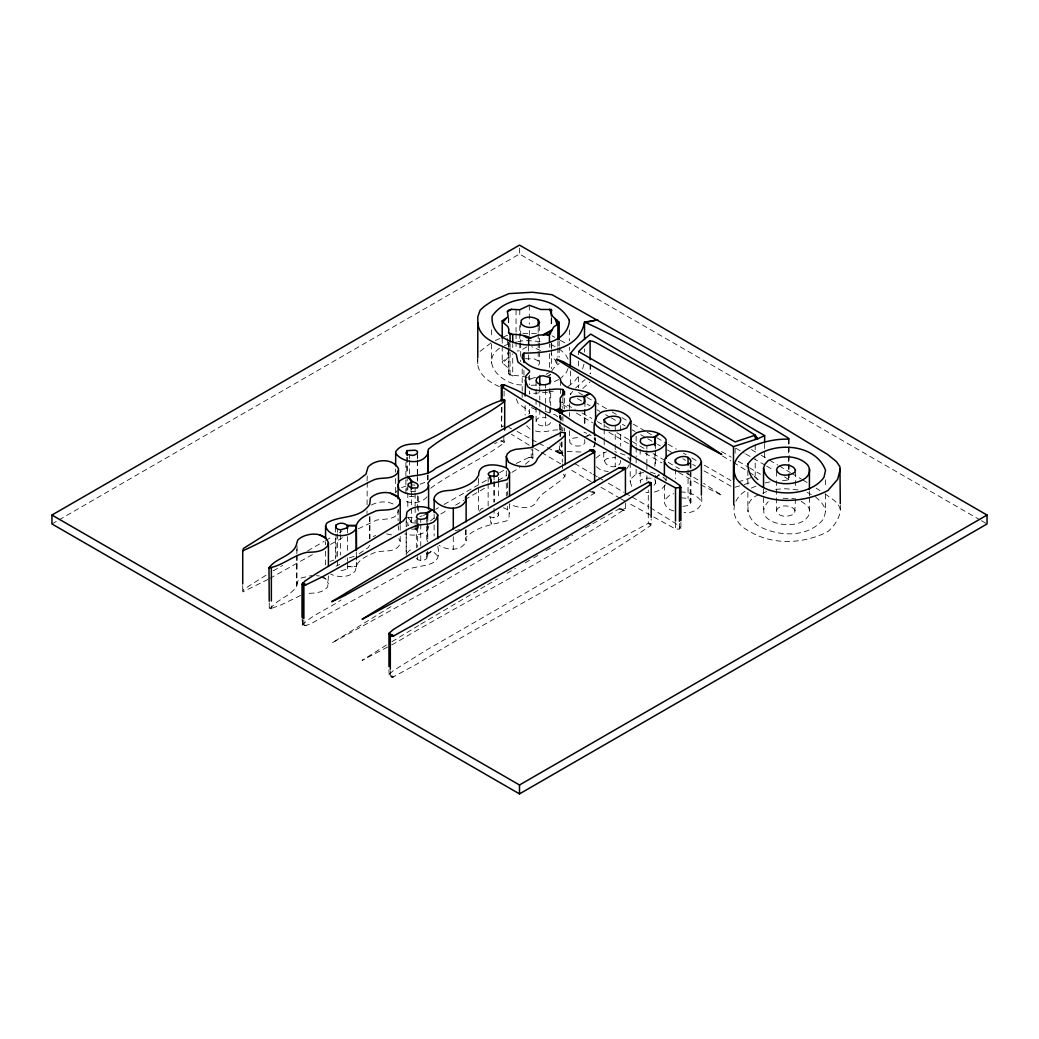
<?xml version="1.0" encoding="UTF-8"?>
<svg xmlns="http://www.w3.org/2000/svg" width="1039" height="1039" viewBox="0 0 1039 1039"><rect width="100%" height="100%" fill="white"/><g stroke="black" fill="none" stroke-linecap="round" stroke-linejoin="round"><path stroke-width="0.75" stroke-dasharray="5 3.75" d="M825.537 494.006L825.537 511.383L824.005 518.331C809.42 537.721 779.964 537.007 760.054 526.786C745.924 519.578 742.132 499.46 759.925 494.473M499.369 386.612C487.772 381.638 475.109 372.261 477.823 357.884M400.21 536.488L400.171 543.709C396.028 553.099 383.988 550.163 375.962 551.956C368.871 555.41 359.091 558.346 356.299 566.411L355.364 570.879C349.559 577.918 338.415 577.632 330.688 574.164M584.009 364.118L582.424 369.455M508.331 349L508.136 357.403L502.811 363.247L507.837 367.715L508.915 370.52L508.616 373.637L510.058 375.261C517.097 375.573 524.072 375.91 530.838 378.962L538.488 376.183M437.757 546.54C444.25 572.164 412.756 561.372 401.314 573.788L309.622 624.439L302.765 626.101L302.037 618.893M620.673 460.394C621.192 465.121 615.646 467.745 611.62 466.589C603.763 465.849 602.932 457.407 604.191 451.108M650.388 507.72L675.155 523.149L679.714 526.565L679.402 529.189L675.519 528.981L627.504 502.564M521.656 384.924C502.928 385.131 477.641 361.858 500.954 347.312M565.229 474.083L564.904 476.394L560.904 480.343L542.046 494.33L537.397 499.629C534.436 510.668 517.188 508.409 509.655 503.837L508.993 517.344L507.045 520.76C492.876 524.695 476.628 526.098 465.589 537.825L466.121 540.787C462.498 551.644 447.017 550.644 439.003 545.319M840.304 505.318C841.447 515.773 835.473 524.825 827.966 531.565C803.524 544.163 772.211 545.618 748.431 530.721C729.534 521.02 728.768 498.72 748.651 489.213M367.014 513.448L367.053 510.967M631.634 486.278L630.205 481.706L630.79 478.914L636.154 474.031L644.505 472.277M388.963 669.726L389.144 675.506L390.313 677.129L392.677 677.233L417.509 663.713C494.369 616.309 576.45 576.606 650.856 525.396L651.206 518.981M328.428 575.918L327.714 586.84C322.778 593.126 314.336 593.204 307.05 593.373M430.666 488.239C453.874 471.109 481.239 460.043 504.331 442.679L504.694 441.159L501.214 440.874L494.538 443.588M297.05 555.397L296.57 587.321L289.881 593.633L276.647 602.256L269.283 609.127L281.179 604.88L302.388 594.594M701.39 496.603C704.182 506.98 693.39 514.071 684.026 512.461M673.856 510.967C669.428 510.136 665.518 506.98 664.389 502.538L665.233 499.421L668.973 495.798L673.779 493.681M539.527 342.935L539.527 363.481L537.566 366.572M428.588 526.474L427.73 529.422C422.094 535.838 412.496 535.916 404.781 534.007M268.075 579.385L242.723 591.918L243.464 589.529L267.607 574.216M801.186 501.24L807.459 505.798A24.378 14.078 0 0 1 806.55 518.266C795.822 531.539 749.301 523.137 768.237 501.616M297.05 585.412L297.855 581.022L301.063 578.022L311.635 575.515M550.657 422.639L549.073 424.535C545.358 426.51 540.241 426.522 536.981 423.665L536.072 421.574L536.955 419.094L539.786 417.301L546.163 417.379M795.471 498.603L794.718 513.318C789.9 517.136 778.393 518.084 776.484 510.759L776.484 480.745M416.379 558.229L417.678 559.761L420.756 560.437L424.47 559.93L426.769 558.592L427.782 552.735M547.358 447.614C550.969 449.393 555.683 452.627 559.592 449.692L560.476 447.393L560.021 442.9M682.818 506.292L687.091 505.785L690.208 504.149L690.974 502.24L690.974 461.16M498.525 512.045L498.525 515.214L496.811 517.344L494.057 517.799L489.434 516.695L491.382 524.072L490.278 517.019M568.06 368.52L566.463 372.3L561.411 377.832M595.607 442.64L593.827 446.614L588.84 450.316M504.097 425.795L501.512 426.964L502.032 406.898M776.484 510.759L777.64 508.461C782.211 504.642 788.965 505.448 793.705 508.5L795.471 511.24M665.557 484.797L660.856 489.85L653.882 492.239M391.69 644.894L397.145 641.946C472.628 597.074 552.904 557.566 625.426 508.668L625.426 500.772M302.037 625.218C312.83 614.231 328.558 608.802 341.039 599.932M525.383 464.212L532.89 457.913L532.89 450.017M395.716 492.785L397.288 490.408M369.754 545.228L368.183 547.618L358.455 554.203M551.605 371.222L553.696 368.053L559.19 363.403M584.554 439.653L584.944 442.588L583.489 444.562C579.165 447.069 572.684 446.588 569.697 442.224L570.138 439.354L572.307 438.263L580.723 437.172M640.232 482.953L640.673 480.083L642.842 478.992L646.972 478.083L653.908 478.33M502.811 363.247L502.214 361.962L503.006 360.845L505.85 359.364M572.632 391.43L570.359 394.573L570.359 391.417M654.038 485.291L655.479 483.304L655.479 475.407M577.866 377.001L574.164 381.755L567.982 386.625M479.395 511.214L481.239 508.837L485.797 507.084M528.721 414.042L529.513 413.093L529.513 403.613M406.898 553.229L409.561 550.384L414.067 548.605M563.58 456.225L561.67 453.407L563.424 452.069L559.592 449.692L559.592 443.38M626.673 469.031L630.842 462.199L629.621 458.991L625.452 455.173L614.789 451.601M575.58 388.041L585.009 379.599M596.061 458.082L601.971 453.355L606.49 451.9M427.042 496.785C421.302 503.785 410.561 504.019 402.924 500.11M411.522 529.137L417.47 528.968L418.275 528.176L418.275 523.435M604.191 460.589L607.166 458.537L615.698 457.368M582.814 388.469L590.1 381.871M655.934 477.901L659.038 474.875L663.57 477.498L666.025 480.33M480.057 351.364L491.382 342.649M430.458 520.825L434.224 517.993M437.757 556.021L432.289 550.826L427.315 554.527L423.808 553.605M526.981 346.844L519.786 350.831L517.305 350.961M655.18 477.472L659.038 474.875L649.92 471.966M586.996 436.406L589.62 434.653L593.905 437.9L595.529 440.562M336.065 566.151L339.74 564.359M558.839 379.482L552.047 382.742M511.954 472.368L520.007 467.472M386.43 645.024L362.104 660.375L390.313 645.622M391.937 641.673L419.483 624.959M339.35 532.526L342.117 530.864M440.9 513.98L447.575 509.98M455.589 505.175L463.602 500.369M390.937 606.607L331.948 642.946L439.913 583.399L554.021 517.513L594.633 493.083L593.581 491.07M420.873 624.14L479.265 589.581M480.654 588.762L486.213 585.464M273.114 570.931L282.777 565.333M307.609 550.93L324.168 541.332M325.545 540.527L332.454 536.527M487.603 584.645L497.369 578.983M507.123 573.32L515.487 568.463M525.253 562.8L532.228 558.748M533.617 557.943L537.799 555.514M546.163 550.657L553.138 546.605M564.294 540.137L572.658 535.28M585.204 527.994L619.062 508.915L625.426 508.668M51.95 523.955L57.561 520.708M58.976 519.903L519.5 254.01L980.024 519.903M501.512 426.964L502.032 425.847M464.991 499.577L487.135 486.784M498.201 480.395L506.5 475.602M347.442 561.878L347.52 568.865L340.545 570.931L337.597 570.177M738.08 482.005L755.21 476.265L755.21 458.887M782.562 480.628L789.146 479.901L789.146 473.576M435.692 509.292L438.471 507.694M444.017 504.525L488.46 479.083M499.564 472.719L503.733 470.329M312.401 554.618L269.439 578.632M330.493 544.436L343.013 537.397M546.085 374.3L548.839 372.767M516.24 463.472L528.994 457.381L532.734 457.355L528.994 457.381L532.111 459.186M547.358 376.131L550.618 374.417L549.423 375.754L549.423 371.014M426.315 553.956L432.289 550.826M358.312 528.773L376.962 519.981L389.235 518.773L394.301 516.993L397.508 514.162L398.444 509.694M495.369 340.467L507.616 335.155M584.619 437.016L589.62 434.653L583.996 432.172M504.551 345.623L509.772 343.636M680.896 522.175L680.896 528.5L679.402 529.189L679.402 522.877M754.405 476.732L757.847 479.81L760.561 478.576M423.457 515.37L427.341 513.617M762.652 493.291L766.743 491.525M354.117 556.385L345.766 559.086M371.404 505.032C378.196 501.356 386.69 500.681 393.664 504.279M751.34 488.083L756.743 485.81M373.3 536.488L375.676 535.514M420.107 484.2L425.782 481.979M330.064 561.437L333.961 560.047M401.612 487.59L405.924 486.083M744.314 484.525L751.833 481.914M419.899 516.604L422.276 515.786M735.041 487.213L739.677 485.862M765.029 482.953L773.678 481.135M547.462 392.223L529.968 393.638M548.891 391.976L553.203 391.235M525.357 358.741L534.228 358.845L538.176 360.819L539.527 363.481M517.773 341.532L525.903 340.428L541.877 341.675M530.838 378.962L528.643 379.248L528.643 376.092M536.163 385.118L530.397 385.274M414.47 523.02L411.405 522.656L407.885 517.487L415.223 517.188M775.665 489.317L785.744 488.733L798.848 489.992M645.868 492.616L649.076 492.473M410.197 490.966L417.314 492.265M347.52 568.865L347.442 566.619L356.299 566.411L356.299 556.93M783.042 498.252L794.575 498.681M567.138 451.394L581.567 452.056M680.974 497.863L688.052 498.356L690.974 502.24M522.825 333.337L537.267 333.688M680.324 492.018C687.597 491.824 695.247 494.135 700.156 499.707L701.39 502.928M409.444 496.486L412.769 496.525A7.013 4.052 0 0 0 415.093 495.837M347.442 566.619L356.455 566.969L356.455 555.917M412.184 484.914L414.964 485.122M316.44 575.684L319.402 575.944M386.664 533.916L393.326 535.267M651.206 523.721L648.284 523.279L608.542 545.085L427.211 649.609L393.119 670.765L388.963 674.467L393.768 676.921L389.144 675.506L392.677 677.233M535.462 430.951C544.67 434.081 553.826 427.834 562.878 430.627L562.878 427.471M545.241 411.366L555.488 414.938L559.203 418.029M591.983 491.46L594.594 492.122M619.062 508.915L624.387 510.422L623.335 508.409M589.581 491.421L594.633 493.083L591.996 491.772M540.696 350.533L531.682 346.74M559.333 401.132L575.255 409.288M561.67 442.341L561.67 453.407L556.034 450.926L561.709 454.524L554.229 450.666M503.434 507.72L507.448 509.565L509.539 513.435M508.876 427.458L511.604 428.769M320.752 576.632L326.181 579.385L328.428 583.814M538.968 443.328L545.969 446.9M700.78 484.836L722.014 495.434L703.65 483.317M620.712 508.448L624.387 510.422M551.125 344.506L555.164 346.688M807.212 492.356L811.316 494.577M517.058 431.406L530.734 438.874M532.098 439.627L536.202 441.874M552.047 335.805L554.813 337.324M560.359 340.376L565.891 343.428M582.087 413.028L591.788 418.457M597.334 421.561L609.828 428.626M678.636 472.485L699.416 484.109M577.398 398.586L581.606 401.002M587.243 404.21L590.048 405.807M597.074 409.821L599.893 411.431M605.516 414.639L609.737 417.042M611.14 417.847L616.763 421.055M622.387 424.263L625.205 425.873M632.232 429.886L635.05 431.484M640.673 434.705L646.297 437.913M647.713 438.718L656.141 443.523M657.544 444.328L660.362 445.939M667.389 449.952L674.428 453.965M682.857 458.77L685.675 460.381M692.701 464.394L695.52 465.992M703.961 470.81L733.495 487.668M591.139 481.654L570.32 469.537M600.932 487.278L619.114 497.733M620.517 498.538L626.101 501.759M981.439 520.708L987.05 523.955M578.593 392.599L585.58 396.638M586.983 397.443L606.542 408.743M612.14 411.964L616.322 414.392M621.919 417.613L631.699 423.263M633.102 424.068L645.674 431.328M647.076 432.133L655.453 436.977M656.856 437.783L666.635 443.432M668.038 444.237L676.415 449.082M683.402 453.108L686.195 454.731M691.792 457.952L698.779 461.991M704.364 465.212L730.924 480.55M616.802 432.653L630.738 440.705M632.141 441.51L646.076 449.562M653.05 453.588L679.441 468.862M508.616 373.637L512.721 376.014L512.721 353.896M608.958 432.354L628.478 443.627M645.206 453.277L661.934 462.939M530.137 429.25L526.396 425.522M532.89 457.913L531.202 456.926L531.202 449.03M501.214 440.874L504.331 442.679M306.076 625.829L302.817 623.945L303.882 626.283L303.882 619.958M269.659 607.932L271.361 608.906L271.361 602.594M751.457 449.627L755.626 452.056M761.184 455.277L766.743 458.511M735.937 448.277L744.327 453.134M745.716 453.952L765.275 465.303M766.678 466.121L772.263 469.368M721.508 451.523L731.248 457.212M738.21 461.277L747.95 466.953M749.34 467.771L760.47 474.265M574.801 463.641L591.607 473.433M592.996 474.252L597.204 476.706M598.607 477.524L602.802 479.966M608.399 483.239L623.79 492.213M625.192 493.031L630.79 496.291M632.193 497.11L648.985 506.902M722.469 455.991L730.703 460.848M529.228 445.212L511.357 434.237M534.708 448.458L540.189 451.705M541.553 452.51L560.735 463.862M769.522 460.147L777.834 465.095M779.224 465.914L790.302 472.524M791.692 473.342L801.394 479.122M802.77 479.94L808.316 483.239M686.156 472.862L699.585 480.862M576.476 413.132L592.594 422.73M784.562 476.849L789.146 479.901M733.404 462.459L745.275 469.758M561.67 453.407L557.411 450.783L562.333 452.692L559.592 449.692M562.8 404.522L568.268 407.963M816.16 488.161L819.953 490.603M825.031 493.863C830.745 498.252 839.135 502.188 840.304 510.058M555.19 360.001L556.891 361.143L557.06 365.455L555.19 360.001L552.306 357.078L551.202 353.624M749.236 472.187L755.21 476.265L757.847 479.81M650.856 525.396L648.284 523.279L648.284 490.109M559.19 348.857L565.346 354.13L569.372 361.455M323.597 577.113L326.181 579.385M815.42 496.785L821.459 502.46L824.55 507.383L825.537 511.383M596.399 466.719L600.529 469.888A26.988 15.585 0 0 0 608.244 471.511M407.885 517.487L412.379 522.591M508.331 355.325L507.396 352.753M563.346 474.342L564.904 476.394M679.714 526.565L680.896 528.5M398.729 538.644L400.21 541.228M497.616 513.279L498.525 515.214M516.37 398.924L517.916 403.106L527.604 410.106L529.474 411.808L529.513 413.093M427.782 555.891L427.315 551.371M398.093 525.604L398.807 530.098M654.895 478.901L655.479 483.304M418.21 526.578L418.275 528.176M561.93 441.718L562.346 462.264M562.385 463.849L562.476 468.589M269.244 602.776L269.283 609.127M825.537 479.797L825.537 487.694M809.42 491.109L809.42 495.85M809.42 497.421L809.42 510.058M795.471 471.745L795.471 489.122M789.146 438.822L789.146 445.147M789.146 446.718L789.146 471.992M788.471 439.211L788.471 462.913M788.471 464.485L788.471 472.394M788.471 473.966L788.471 480.291M776.484 471.264L776.484 479.161M764.652 443.523L764.652 460.9M763.548 488.862L763.548 509.396M755.21 444.666L755.21 452.562M747.846 470.524L747.846 486.317M747.872 492.395L747.846 511.591M735.105 448.212L735.105 456.108M690.208 463.069L690.208 504.149M688.052 469.927L688.052 498.356M675.519 522.669L675.519 528.981M675.402 469.16L675.402 478.641M666.155 477.369L666.155 480.525M664.389 485.161L664.389 502.538M655.479 443.809L655.479 448.549M655.479 450.134L655.479 465.927M654.895 453.627L654.895 466.264M646.881 445.718L646.881 448.887M646.881 450.458L646.881 463.095M646.881 464.68L646.881 469.42M646.881 475.732L646.881 480.473M640.154 449.277L640.154 457.173M640.154 471.394L640.154 480.875M636.154 436.107L636.154 445.588M636.154 447.173L636.154 456.641M636.154 458.225L636.154 462.965M636.154 469.29L636.154 474.031M630.842 457.459L630.842 460.628M630.205 456.433L630.205 461.173M630.205 462.745L630.205 481.706M620.673 425.639L620.673 446.173M615.231 425.73L615.231 443.108M615.231 444.679L615.231 452.588M615.231 454.16L615.231 466.797M604.191 424.25L604.191 427.406M604.191 428.99L604.191 438.471M604.191 440.042L604.191 444.783M595.607 437.9L595.607 441.056M594.763 437.042L594.763 440.198M594.763 441.783L594.763 448.108M590.672 364.105L590.672 373.585M590.1 364.494L590.1 373.975M584.944 401.509L584.944 407.833M584.944 409.405L584.944 425.211M584.528 348.948L584.528 352.117M584.36 409.743L584.36 423.964M578.593 351.533L578.593 354.689M578.593 361.001L578.593 367.325M578.593 376.806L578.593 387.859M570.359 370.884L570.359 385.092M569.619 403.807L569.619 416.457M569.619 430.666L569.619 440.146M569.372 329.857L569.372 340.922M569.372 347.234L569.372 350.403M564.489 398.054L564.489 409.106M564.489 428.068L564.489 431.224M562.878 397.456L562.878 408.509M562.878 416.405L562.878 421.146M561.67 417.068L561.67 420.224M561.67 426.548L561.67 429.704M560.631 415.756L560.631 418.912M560.631 425.237L560.631 429.977M560.631 431.549L560.631 436.289M560.45 380.482L560.541 393.508M560.45 415.236L560.45 419.977M560.021 416.055L560.021 419.211M560.021 420.782L560.021 430.263M560.021 431.847L560.021 436.588M559.592 414.938L559.592 418.107M559.592 424.419L559.592 430.743M559.19 341.286L559.19 346.026M559.19 347.61L559.19 357.091M557.878 341.454L557.878 346.195M557.878 347.766L557.878 357.247M551.683 318.376L551.683 326.272M551.683 343.662L551.683 348.39M551.618 343.428L551.618 348.169M551.618 349.753L551.618 368.702M551.358 317.415L551.358 325.311M551.358 344.273L551.358 347.429M551.202 318.869L551.202 326.766M551.202 344.156L551.202 347.312M550.696 392.976L550.696 405.613M550.696 407.197L550.696 413.522M549.813 388.534L549.813 405.911M549.813 407.483L549.813 413.808M549.423 344.156L549.423 347.325M549.423 353.637L549.423 369.442M545.657 384.768L545.657 387.937M545.657 389.508L545.657 403.729M545.657 405.314L545.657 411.626M545.657 413.21L545.657 425.847M539.786 387.274L539.786 399.924M539.786 401.496L539.786 407.82M539.786 409.392L539.786 417.301M539.527 325.558L539.527 331.883M539.527 338.195L539.527 341.363M538.176 327.649L538.176 332.376M538.176 333.961L538.176 360.819M536.072 380.495L536.072 397.872M536.072 399.457L536.072 405.768M536.072 407.353L536.072 421.574M532.734 449.445L532.734 457.355M529.513 375.17L529.513 384.651M529.513 390.976L529.513 394.132M529.319 305.232L529.319 324.194M529.319 330.519L529.319 335.259M528.643 346.078L528.643 361.871M525.124 405.548L525.124 415.029M523.942 370.52L523.942 375.261M522.188 368.988L522.188 391.106M522.188 392.677L522.188 397.418M520.682 322.155L520.682 341.117M520.682 342.701L520.682 361.65M519.786 309.752L519.786 317.648M519.786 325.558L519.786 331.87M519.786 333.454L519.786 341.35M519.786 342.935L519.786 350.831M519.5 248.074L519.5 254.01M516.058 309.947L516.058 332.064M516.058 333.649L516.058 339.961M516.058 341.545L516.058 349.442M512.721 344.416L512.721 347.571M510.058 343.662L510.058 375.261M508.915 342.091L508.915 346.818M508.915 348.403L508.915 370.52M508.72 317.986L508.72 322.726M508.72 343.273L508.72 346.429M508.539 343.117L508.539 346.286M508.539 352.598L508.539 371.559M508.331 317.402L508.331 323.726M508.331 342.688L508.331 347.416M507.396 338.532L507.396 346.429M507.448 482.706L507.448 495.343M507.448 506.409L507.448 509.565M506.305 470.784L506.305 477.096M506.305 483.421L506.305 496.058M504.097 391.041L504.097 397.366M503.837 435.925L503.837 440.666M502.214 338.259L502.214 344.584M502.214 346.156L502.214 361.962M501.343 407.288L501.343 426.237M498.525 477.291L498.525 480.46M498.525 482.031L498.525 499.408M494.096 481.693L494.096 502.24M494.057 476.719L494.057 479.875M494.057 481.46L494.057 501.993M494.057 508.318L494.057 517.799M491.447 329.766L491.447 337.662M491.447 343.987L491.447 362.936M488.135 477.239L488.135 481.979M488.135 483.564L488.135 507.253M478.628 478.485L478.628 486.382M478.55 487.616L478.628 510.071M477.771 359.065L477.771 363.806M466.121 529.734L466.121 540.787M465.589 529.916L465.589 537.825M453.29 536.695L453.29 549.345M434.133 513.915L434.133 518.656M434.133 524.981L434.133 536.033M428.042 475.122L428.042 479.862M427.704 475.096L427.704 479.836M427.782 516.396L427.782 541.67M427.315 522.929L427.315 541.89M426.769 517.526L426.769 541.215M426.769 552.28L426.769 558.592M420.756 519.37L420.756 522.526M420.756 524.098L420.756 546.215M420.756 555.696L420.756 560.437M418.275 496.59L418.275 504.486M418.275 506.058L418.275 512.383M417.509 455.874L417.509 459.03M417.509 460.615L417.509 481.148M417.678 518.682L417.678 547.124M417.678 556.605L417.678 559.761M417.314 452.77L417.314 459.082M417.314 460.667L417.314 473.303M417.314 474.888L417.314 481.2M417.47 495.798L417.47 511.591M417.47 524.227L417.47 528.968M416.34 519.344L416.34 524.085M416.34 525.669L416.34 547.787M415.145 488.59L415.145 491.746M415.145 493.33L415.145 505.967M415.145 507.539L415.145 513.863M415.145 520.175L415.145 523.344M415.145 524.916L415.145 529.656M411.405 491.057L411.405 506.863M411.405 508.435L411.405 522.656L407.795 525.89L407.795 521.149M409.444 455.407L409.444 458.563M409.444 460.147L409.444 474.368M407.795 484.81L407.795 491.135M407.795 492.707L407.795 508.513M407.184 456.978L407.184 474.355M407.184 475.94L407.184 482.252M406.911 457.576L406.911 473.368M406.911 487.59L406.911 490.746M406.262 517.253L406.262 526.734M406.262 533.059L406.262 555.177M406.171 521.175L406.171 527.5M406.171 529.072L406.171 554.358M405.885 462.524L405.885 478.317M405.885 479.901L405.885 494.122M400.21 525.422L400.21 530.163M398.093 509.811L398.093 520.864M395.638 469.031L395.638 472.187M395.638 478.511L395.638 492.72M390.313 670.804L390.313 677.129M369.962 516.617L369.962 538.734M369.624 516.76L369.624 538.877M367.248 476.005L367.053 480.953M367.248 482.317L367.053 504.655M356.299 552.19L356.299 555.358M347.52 527.786L347.442 552.397M347.52 557.8L347.52 560.956M340.545 529.851L340.545 533.02M340.545 534.591L340.545 555.138M337.597 529.098L337.597 532.254M337.597 533.838L337.597 559.112M337.597 560.696L337.597 567.008M336.065 534.553L336.065 558.255M335.597 527.318L335.597 532.059M335.597 538.371L335.597 558.904M325.571 541.709L325.571 544.865M325.571 551.177L325.571 565.398M302.765 619.789L302.765 626.101M297.05 545.917L297.05 553.813M296.855 549.137L296.855 553.865M296.855 555.449L296.855 583.892M242.723 585.593L242.723 591.918M536.033 409.496A31.625 18.26 0 0 1 528.981 406.21M459.602 529.513A41.521 23.975 0 0 1 455.056 530.708"/><path stroke-width="1.5" d="M477.771 357.481L477.823 316.817L480.057 310.284L484.2 306.414L492.577 300.765L508.928 293.621L532.552 292.245L552.047 294.725L669.402 360.923L768.133 418.236L827.564 454.42L836.421 461.576L839.941 466.745L840.304 503.733M594.763 435.458C592.892 425.574 594.022 412.171 606.49 410.821C614.698 409.028 623.958 411.652 629.621 417.912L630.842 421.133L630.842 455.887M325.571 538.54L325.571 525.903L326.714 523.124C339.766 514.682 360.014 519.812 369.754 504.162L370.352 498.252C377.664 490.525 394.612 490.109 400.21 500.149L400.171 502.629C396.028 512.019 383.988 509.084 375.962 510.876C368.871 514.344 359.091 517.279 356.299 525.344L356.299 550.618M434.133 512.344L434.185 497.707C437.159 490.837 445.549 490.668 451.913 490.252A41.521 23.975 0 0 0 476.005 479.291L478.628 475.317C478.485 461.368 499.214 464.004 507.448 468.485L509.539 472.355L509.539 496.058M395.638 465.875L395.716 451.705C400.534 444.108 410.613 443.939 418.691 443.692C448.666 432.445 473.42 409.08 503.837 399.599L504.694 400.08L504.694 430.107M437.757 514.941L436.133 519.474L433.328 522.24L428.964 523.942L417.652 525.085L408.652 528.799L321.986 577.035L306.076 584.749L303.882 585.204L302.037 584.139L305.102 580.905L316.038 573.762L403.093 521.058L406.262 517.253L406.898 512.149C414.665 503.499 431.341 505.655 437.757 514.941L437.757 538.644M501.343 400.963L501.343 385.17L504.097 384.729L517.058 390.326L551.553 408.678L556.034 409.86L574.801 422.574L655.986 469.914L675.155 482.07L679.714 485.486L679.402 521.292M509.539 472.355L508.993 476.265L507.045 479.68C492.876 483.616 476.628 485.031 465.589 496.746L465.589 499.902M565.229 433.003L564.904 435.315L560.904 439.263L542.046 453.264L537.397 458.563C534.137 469.979 516.032 467.316 508.448 462.03L506.305 456.563L507.305 453.861L510.383 451.095L515.305 449.393L530.747 447.679L561.735 432.237L565.229 433.003L565.229 464.602M840.304 468.979L837.655 479.343L827.966 490.499C799.472 505.409 758.756 504.902 736.677 479.096C722.326 450.16 767.717 438.107 788.471 439.211L789.146 438.822L787.302 437.432L772.263 428.289C708.728 395.314 649.83 351.13 584.528 322.09C579.061 350.143 547.202 352.779 523.942 353.143L522.604 354.416L522.188 357.923L523.968 360.988A31.625 18.26 0 0 0 541.631 369.923C548.618 370.585 557.021 372.611 560.541 379.287L560.45 380.482C567.203 394.469 588.386 385.755 595.529 399.483L595.607 420.522M525.124 396.067L525.799 376.118L529.513 372.014L529.474 370.728L517.916 362.027L516.227 354.169C504.162 344.039 479.628 342.61 477.771 322.726M336.065 525.085L335.597 527.318L337.597 529.098L340.545 529.851L347.52 527.786L347.442 525.539C344.428 522.76 339.233 522.253 336.065 525.085L336.065 528.241M630.205 454.848L630.79 437.835L636.154 432.951C646.193 429.081 658.96 430.666 666.025 439.25L666.155 458.407M392.677 636.154L389.144 634.439L393.768 635.855L388.963 633.387L390.313 636.05L393.768 635.855L417.509 622.647C494.369 575.229 576.45 535.527 650.856 484.317L651.206 482.641L648.284 482.2L608.542 504.006L427.211 608.529L393.119 629.686L388.963 633.387L388.963 666.57M551.202 312.557L551.358 309.518L540.696 309.466L529.319 305.232L519.786 309.752L511.461 309.323L508.72 310.09L507.396 311.674L508.136 316.324L502.811 322.168L507.837 326.636L508.915 329.441L508.616 332.558L510.058 334.181C517.097 334.506 524.072 334.831 530.838 337.883L538.488 335.103L549.423 334.688L553.696 326.973L557.878 324.077L559.19 322.337L552.306 316.012L549.696 309.336L551.683 310.479M268.997 567.891C275.803 557.579 294.868 555.774 296.855 542.813L297.855 539.942C305.375 532.63 324.22 530.799 328.428 542.735L327.714 545.761C322.778 552.047 314.336 552.125 307.05 552.293C293.466 555.073 282.621 565.761 268.997 567.891L269.231 601.191M427.704 471.94L428.315 449.251C451.549 430.406 480.55 419.782 504.331 401.599L504.694 400.08M701.39 461.848C696.364 475.888 669.804 474.576 664.389 461.459L665.233 458.355C673.934 448.186 691.429 448.835 700.156 458.641L701.39 461.848L701.39 495.032M428.588 485.395L427.73 488.343C420.626 495.707 406.054 496.395 398.807 489.018L398.093 484.525L399.21 481.421C409.34 472.524 425.328 478.395 435.692 468.212C468.108 452.225 497.356 428.756 531.202 415.86L532.734 416.275L532.111 418.107L525.383 423.133L430.458 479.745L427.821 483.226L428.588 485.395L428.588 509.097M242.723 584.009L242.723 550.839L243.464 548.449L271.737 530.656L358.702 479.784L365.975 474.122L368.053 467.031C375.547 458.835 392.794 457.9 398.444 468.615L398.508 483.018M763.548 468.316L764.782 464.342L768.237 460.55C780.627 455.589 797.342 454.433 807.459 464.719A24.378 14.078 0 0 1 806.55 477.187C795.043 487.278 765.808 486.616 763.548 468.316L763.548 487.278M679.714 485.486L680.896 487.421L675.519 487.914C617.075 456.251 559.151 423.289 503.11 387.586L504.097 384.729L501.512 385.885L501.343 385.17M398.508 470.381L397.508 473.083C391.222 480.615 380.599 476.317 372.715 480.369C328.467 502.058 287.673 530.578 242.723 550.839M427.704 451.394L428.042 453.004C422.808 465.706 402.638 463.121 395.638 453.225M465.589 496.746L466.121 499.707C461.173 512.565 441.172 509.37 434.133 499.707M595.607 401.561L593.827 405.535C585.399 415.743 571.333 406.73 561.67 412.327L561.709 413.444L554.229 409.587M630.842 421.133L626.673 427.951L620.114 430.263A26.988 15.585 0 0 1 600.529 428.821L596.399 425.639L594.763 422.821M525.124 380.274L528.007 386.95C538.683 394.664 551.488 387.118 562.878 389.547L564.489 391.729L560.164 398.314L560.476 406.314L559.592 408.626L556.034 409.86L561.67 412.327L557.411 409.717L562.333 411.613L559.592 408.626L563.424 410.989M666.155 442.614C659.934 454.783 640.427 453.861 631.634 445.212L630.205 440.627M619.062 467.836L624.387 469.342L625.426 467.602L619.062 467.836L593.568 482.07L419.483 583.879L362.104 619.296C451.017 572.06 538.163 521.292 624.387 469.342L623.335 467.329M502.214 338.259L502.214 320.882L505.85 318.298M570.359 366.144L570.359 353.507L577.775 344.636L590.672 334.09L764.652 435.627L764.652 441.952M407.184 450.653L405.885 453.043L406.911 454.407L412.769 455.446A7.013 4.052 0 0 0 417.509 452.705L417.314 451.186L415.055 450.199L407.184 450.653L407.184 455.394M604.191 419.509C608.231 415.938 614.984 415.197 619.764 417.548L620.673 419.314C620.841 428.367 605.737 427.12 604.191 419.509L604.191 422.665M675.402 459.68C679.259 455.627 688.974 454.692 690.974 461.16L690.208 463.069C685.961 465.836 678.948 466.394 675.493 462.082L675.402 459.68L675.402 462.836M653.908 437.25L654.895 437.822L655.479 442.237L654.038 444.211L646.881 445.718A9.741 5.624 0 0 1 640.232 441.874L640.673 439.003L642.842 437.913L646.972 437.003L653.908 437.25L659.038 433.795L654.895 437.822L654.895 445.731M539.786 376.222L536.955 378.027L536.072 380.495L536.981 382.586C540.241 385.443 545.358 385.43 549.073 383.456L550.657 381.56L549.813 377.469L543.098 375.78L539.786 376.222L539.786 385.703M594.594 451.056L590.684 450.043L594.633 452.017L439.913 542.319L343.909 595.957L331.662 601.711L433.731 540.163L546.878 474.355L590.684 450.043L593.581 450.004L594.594 451.056L594.633 482.031M51.95 515.045L519.5 245.113L987.05 515.045L987.05 523.955L519.5 793.887L51.95 523.955L51.95 515.045L519.5 784.99L987.05 515.045M507.396 311.674L511.461 309.323M755.21 438.354L755.21 435.185L732.079 420.574L648.206 371.689L596.269 342.792L592.321 341.143L589.139 341.182L578.593 351.533L735.105 441.887L755.21 435.185L757.847 438.744L764.652 435.627M551.605 330.155L543.332 334.766L551.618 330.792M547.358 335.052L550.618 333.337M426.315 512.876L427.782 514.812L426.769 517.526L424.47 518.851L420.756 519.37L417.678 518.682L416.379 517.149L417.379 514.604L420.237 513.123L426.315 512.876L432.289 509.759L427.315 513.448L427.315 518.188M583.373 396.534L584.36 397.106L584.944 401.509L583.489 403.483C579.165 405.989 572.684 405.522 569.697 401.158L570.138 398.275L572.307 397.184L576.437 396.288L583.373 396.534L589.62 393.573L584.36 397.106L584.36 403.418M570.359 353.507L733.495 446.588L757.847 438.744L754.405 435.653M490.278 475.953L496.811 476.278L498.525 474.135L497.616 472.2L494.096 470.641L489.447 472.342L488.135 474.083L489.434 475.615L491.382 483.005L490.278 475.953L489.434 475.615M586.477 322.285L597.75 319.869L584.528 322.09L584.528 339.467M523.981 335.961L526.682 337.675L530.838 337.883M412.379 481.512L408.171 483.94L408.691 486.421L411.522 488.057L417.47 487.888L418.21 485.499L416.886 483.486L412.379 481.512L407.885 476.42L411.405 481.577L411.405 489.473M347.442 528.708L347.442 525.539L356.299 525.344L356.455 549.592M347.442 525.539L356.455 525.903L355.364 529.799C348.234 538.28 328.714 537.955 325.571 525.903M589.581 450.342L594.633 452.017M538.176 319.739C533.241 316.505 525.448 315.661 521.175 320.402L521.305 323.921C525.773 328.701 533.929 328.311 538.916 324.558L539.527 322.402L538.176 319.739L538.176 326.064M319.402 534.864L326.181 538.306M390.534 493.304L398.729 497.577M620.712 467.381L624.387 469.342M508.616 332.558L512.721 334.935L512.721 342.831M531.202 415.86L532.89 416.834L528.994 416.301L532.111 418.107M501.214 399.794L504.331 401.599M306.076 584.749L302.817 582.866L303.882 585.204L303.882 618.387M269.659 566.852L271.361 567.839L271.361 601.01M648.284 482.2L650.856 484.317M503.11 387.586L501.512 385.885L502.032 384.781L502.032 400.573M502.214 320.882L502.811 322.168M555.19 318.921L557.06 324.389L556.891 320.064M809.42 468.992L809.42 489.525M733.716 467.056L733.716 504.98M733.495 446.588L733.495 479.758M688.052 457.277L688.052 465.186M680.896 487.421L680.896 520.591M675.519 487.914L675.519 521.084M664.389 461.459L664.389 475.68M651.206 482.641L651.206 517.396M625.426 467.602L625.426 494.46M593.581 450.004L593.581 453.16M590.1 340.792L590.1 359.754M564.489 391.729L564.489 394.885M562.878 389.547L562.878 395.872M559.592 410.197L559.592 413.366M559.19 322.337L559.19 339.714M557.878 324.077L557.878 339.87M551.358 309.518L551.358 315.83M549.813 377.469L549.813 383.794M549.423 334.688L549.423 342.584M532.734 416.275L532.734 447.874M528.643 338.169L528.643 344.493M523.942 353.143L523.942 362.624M519.5 784.99L519.5 793.887M510.058 334.181L510.058 342.078M506.305 456.563L506.305 467.615M494.096 470.641L494.096 476.953M466.121 499.707L466.121 521.825M453.29 508.266L453.29 528.799M428.042 453.004L428.042 473.537M400.21 500.149L400.21 523.851M398.093 484.525L398.093 498.746M390.313 636.05L390.313 669.22M328.428 542.735L328.428 566.437M302.765 585.035L302.765 618.205M302.037 584.139L302.037 617.322M747.872 463.965C748.625 498.239 807.537 501.279 824.005 477.252L825.537 470.316C814.615 440.783 765.081 440.588 747.872 463.965M569.372 320.376C567.463 355.624 488.369 352.299 492.2 316.194C508.655 291.556 555.956 293.66 569.372 320.376M795.471 470.173L794.718 472.238C789.9 476.057 778.393 477.005 776.484 469.693L777.64 467.381C782.211 463.563 788.965 464.368 793.705 467.433L795.471 470.173M563.06 361.65L556.592 359.169C610.14 393.352 665.415 425.133 721.741 454.511C671.064 420.263 616.491 391.534 563.06 361.65"/></g></svg>
